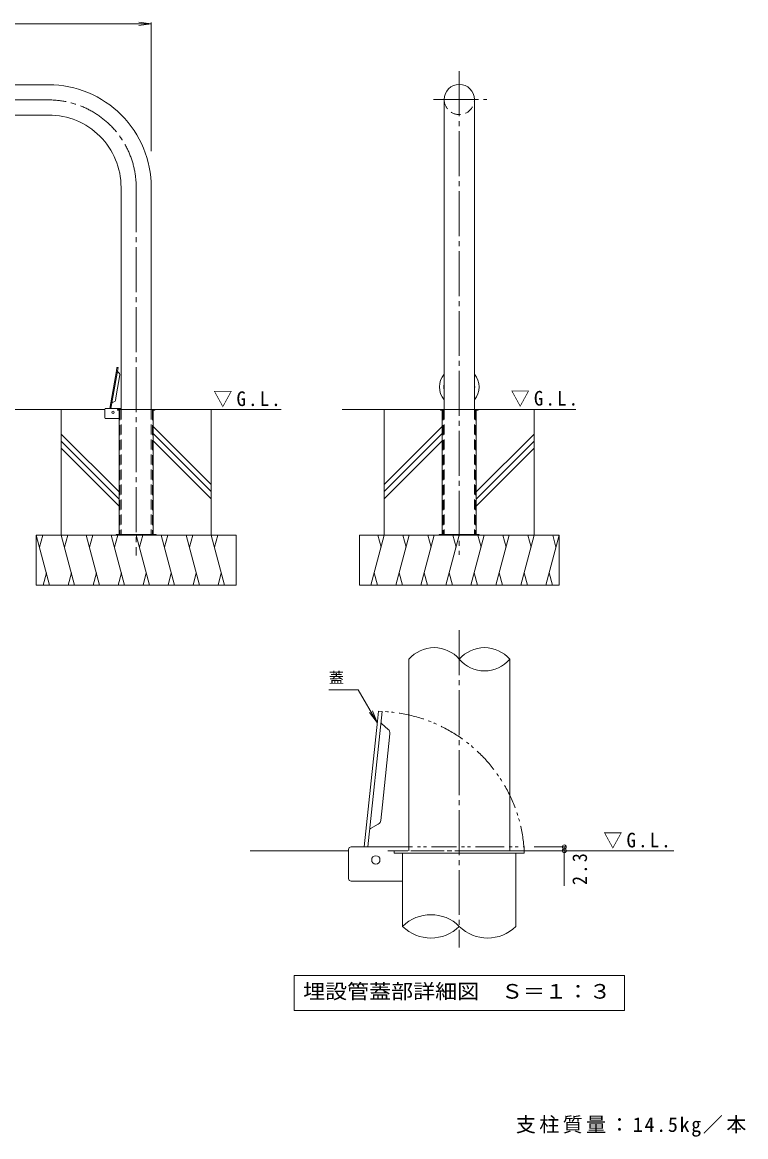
# Model space of a CAD drawing. Units: millimetres, scale not verified, with parts at other scales. Extents: x -1773 to 1818, y -1378 to 1146.
# Drawn here: x 371 to 1818, y -1117 to 1114 of the extents above; entities that cross this region are included whole.
import ezdxf
from ezdxf.enums import TextEntityAlignment as Align

# ---------------------------------------------------------------- set-up
doc = ezdxf.new("R2010")
doc.units = ezdxf.units.MM
doc.header["$LTSCALE"] = 10
doc.header["$PDMODE"] = 32
doc.header["$PDSIZE"] = 8
for name, pattern in [('CHAIN2', [12, 9, -1, 1, -1]), ('DASHED2', [3, 2, -1]), ('DOUBLE_CHAIN1', [8.8, 5, -1, 0.6, -0.6, 0.6, -1])]:
    doc.linetypes.add(name, pattern=pattern)
for name, color, linetype, lineweight in [('C-0', 4, 'Continuous', 9), ('C-1', 7, 'Continuous', 9), ('C-2', 4, 'Continuous', 9), ('C-3', 3, 'DASHED2', 9), ('C-4', 7, 'Continuous', 9), ('C-5', 7, 'Continuous', 9), ('C-E', 6, 'Continuous', 5), ('D-0', 4, 'Continuous', 9), ('D-1', 3, 'Continuous', 9), ('D-2', 4, 'Continuous', 9), ('D-4', 7, 'Continuous', 9), ('D-5', 7, 'Continuous', 9), ('D-A', 2, 'Continuous', 9), ('D-E', 6, 'Continuous', 5)]:
    doc.layers.add(name, color=color, linetype=linetype, lineweight=lineweight)
doc.layers.add('F-5_F-5ﾚｲﾔ', color=2, linetype='Continuous')
doc.styles.add('ＭＳ ゴシック', font='')
doc.styles.get('ＭＳ ゴシック').set_extended_font_data('MS Gothic')

msp = doc.modelspace()

# ---------------------------------------------------------------- linework, layer by layer
at = {"layer": 'C-0', "color": 7, "linetype": 'CHAIN2'}
for p, q in [((1245.25, 1016.02), (1245.25, 47.85)), ((1193.36, 959.5), (1300.39, 959.5)), ((-370.96, 958.61), (423.79, 958.61)), ((598.79, 783.61), (598.79, 46.96))]:
    msp.add_line(p, q, dxfattribs=at)
at = {"layer": 'C-0'}
for p, q in [((561.29, 338.86), (598.79, 338.86)), ((561.29, 338.86), (561.29, 337.36)), ((561.29, 337.36), (564.79, 337.36)), ((564.79, 337.36), (564.79, 88.86)), ((636.29, 338.86), (598.79, 338.86)), ((632.79, 337.36), (632.79, 88.86)), ((632.79, 337.36), (636.29, 337.36)), ((636.29, 338.86), (636.29, 337.36)), ((636.29, 338.86), (636.29, 337.36)), ((1207.75, 338.86), (1227.75, 338.86)), ((1207.75, 338.86), (1207.75, 337.36)), ((1207.75, 338.86), (1207.75, 337.36)), ((1207.75, 337.36), (1211.25, 337.36)), ((1211.25, 337.36), (1211.25, 88.86)), ((1282.75, 338.86), (1262.75, 338.86)), ((1279.25, 337.36), (1279.25, 88.86)), ((1282.75, 337.36), (1279.25, 337.36)), ((1282.75, 338.86), (1282.75, 337.36))]:
    msp.add_line(p, q, dxfattribs=at)
at = {"layer": 'C-0', "linetype": 'DASHED2'}
for p, q in [((566.29, 337.36), (566.29, 88.86)), ((631.29, 337.36), (631.29, 88.86)), ((1212.75, 337.36), (1212.75, 88.86)), ((1277.75, 337.36), (1277.75, 88.86))]:
    msp.add_line(p, q, dxfattribs=at)
at = {"layer": 'C-0', "color": 7, "linetype": 'CHAIN2'}
msp.add_arc((423.79, 783.61), 175, 0, 90.00024, dxfattribs=at)
at = {"layer": 'C-0', "linetype": 'DASHED2'}
for centre, start, end in [((564.79, 337.36), 0, 90), ((632.79, 337.36), 90, 180), ((1211.25, 337.36), 0, 90), ((1279.25, 337.36), 90, 180)]:
    msp.add_arc(centre, 1.5, start, end, dxfattribs=at)
at = {"layer": 'C-1', "color": 3}
for p, q in [((1215, 443.84), (1215, 338.86)), ((1275.5, 428.34), (1275.5, 338.86)), ((536.04, 322.16), (536.04, 339.66)), ((537.54, 341.16), (568.54, 341.16)), ((537.54, 320.66), (564.79, 320.66))]:
    msp.add_line(p, q, dxfattribs=at)
at = {"layer": 'C-1'}
for p, q in [((558.79, 88.86), (638.79, 88.86)), ((558.79, 88.86), (558.79, 87.36)), ((586.29, 88.86), (586.29, 87.36)), ((611.29, 88.86), (611.29, 87.36)), ((638.79, 88.86), (638.79, 87.36)), ((1205.25, 88.86), (1205.25, 87.36)), ((1285.25, 88.86), (1205.25, 88.86)), ((1232.75, 88.86), (1232.75, 87.36)), ((1257.75, 88.86), (1257.75, 87.36)), ((1285.25, 88.86), (1285.25, 87.36))]:
    msp.add_line(p, q, dxfattribs=at)
at = {"layer": 'C-1', "color": 3}
for centre, start, end in [((537.54, 339.66), 90, 180), ((537.54, 322.16), 180, 270)]:
    msp.add_arc(centre, 1.5, start, end, dxfattribs=at)
at = {"layer": 'C-2', "color": 3}
for p, q in [((-370.96, 988.86), (423.79, 988.86)), ((1215, 959.5), (1215, 409.47)), ((1275.5, 959.5), (1275.5, 409.54)), ((-370.96, 928.36), (423.79, 928.36)), ((568.54, 783.61), (568.54, 338.86)), ((629.04, 783.61), (629.04, 338.86))]:
    msp.add_line(p, q, dxfattribs=at)
at = {"layer": 'C-2'}
for p, q in [((545.9, 341.16), (559.16, 416.39)), ((548.23, 341.16), (562.63, 422.8)), ((566.18, 408.4), (558.7, 365.99)), ((560.36, 423.2), (559.16, 416.39)), ((560.36, 423.2), (562.63, 422.8)), ((565.35, 411.04), (561.53, 414.86)), ((557.09, 356.83), (558.7, 365.99)), ((555.42, 354.64), (550.51, 352.35))]:
    msp.add_line(p, q, dxfattribs=at)
at = {"layer": 'C-2', "color": 3}
for centre, radius, end in [((423.79, 783.61), 205.25, 90.00023), ((1245.25, 959.5), 30.25, 180), ((423.79, 783.61), 144.75, 90.0002)]:
    msp.add_arc(centre, radius, 0, end, dxfattribs=at)
at = {"layer": 'C-2', "color": 3, "linetype": 'DASHED2'}
msp.add_arc((1245.25, 959.5), 30.25, 180.00047, 0.00047, dxfattribs=at)
at = {"layer": 'C-2'}
for centre, radius, start, end in [((562.03, 415.35), 0.7, 169.99799, 224.99889), ((563.23, 408.92), 3, 349.99956, 44.99919), ((550.8, 351.71), 0.7, 115.00227, 170.00244), ((554.13, 357.35), 3, 295.00172, 349.99965)]:
    msp.add_arc(centre, radius, start, end, dxfattribs=at)
for major_axis, start_param, end_param in [((39.75, 0), 2.435662, 3.8475233), ((39.75, 0), 5.5772489, 6.9870586), ((30.75, 0), 2.9610315, 3.3221538), ((30.75, 0), 6.1025973, 6.4637734)]:
    msp.add_ellipse((1245.25, 384), major_axis=major_axis, ratio=0.9945, start_param=start_param, end_param=end_param, dxfattribs=at)
at = {"layer": 'C-3'}
for p, q in [((568.54, 338.86), (568.54, 88.86)), ((629.04, 338.86), (629.04, 88.86)), ((1215, 338.86), (1215, 88.86)), ((1275.5, 338.86), (1275.5, 88.86))]:
    msp.add_line(p, q, dxfattribs=at)
at = {"layer": 'C-4'}
for p, q in [((-1370.96, 1110.75), (629.04, 1110.75)), ((629.04, 1110.75), (604.26, 1114.01)), ((629.04, 1110.75), (604.26, 1107.49)), ((629.04, 1113.75), (629.04, 855.69))]:
    msp.add_line(p, q, dxfattribs=at)
at = {"layer": 'C-E'}
for p, q in [((-1277.96, 338.86), (536.04, 338.86)), ((448.79, 87.36), (448.79, 338.86)), ((636.29, 338.86), (888.62, 338.86)), ((748.79, 87.36), (748.79, 338.86)), ((1011.03, 338.86), (1478.65, 338.86)), ((1095.25, 87.36), (1095.25, 338.86)), ((1395.25, 87.36), (1395.25, 338.86)), ((632.79, 304.67), (748.79, 188.67)), ((632.79, 290.53), (748.79, 174.53)), ((1211.25, 304.67), (1095.25, 188.67)), ((1211.25, 290.53), (1095.25, 174.53)), ((448.79, 289.79), (564.79, 173.79)), ((448.79, 275.65), (564.79, 159.65)), ((632.79, 276.39), (748.79, 160.39)), ((1211.25, 276.39), (1095.25, 160.39)), ((1395.25, 289.79), (1279.25, 173.79)), ((1395.25, 275.65), (1279.25, 159.65)), ((448.79, 261.5), (564.79, 145.5)), ((1395.25, 261.5), (1279.25, 145.5)), ((398.79, -12.64), (398.79, 87.36)), ((798.79, 87.36), (398.79, 87.36)), ((398.79, 87.36), (425.59, -12.64)), ((411.84, 87.36), (405.32, 63.01)), ((448.79, 87.36), (475.59, -12.64)), ((461.84, 87.36), (455.32, 63.01)), ((498.79, 87.36), (525.59, -12.64)), ((511.84, 87.36), (505.32, 63.01)), ((548.79, 87.36), (575.59, -12.64)), ((561.84, 87.36), (555.32, 63.01)), ((598.79, 87.36), (625.59, -12.64)), ((611.84, 87.36), (605.32, 63.01)), ((648.79, 87.36), (675.59, -12.64)), ((661.84, 87.36), (655.32, 63.01)), ((698.79, 87.36), (725.59, -12.64)), ((711.84, 87.36), (705.32, 63.01)), ((748.79, 87.36), (775.59, -12.64)), ((761.84, 87.36), (755.32, 63.01)), ((798.79, -12.64), (798.79, 87.36)), ((1045.25, 87.36), (1445.25, 87.36)), ((1045.25, -12.64), (1045.25, 87.36)), ((1095.25, 87.36), (1068.45, -12.64)), ((1082.2, 87.36), (1088.72, 63.01)), ((1145.25, 87.36), (1118.45, -12.64)), ((1132.2, 87.36), (1138.72, 63.01)), ((1195.25, 87.36), (1168.45, -12.64)), ((1182.2, 87.36), (1188.72, 63.01)), ((1245.25, 87.36), (1218.45, -12.64)), ((1232.2, 87.36), (1238.72, 63.01)), ((1295.25, 87.36), (1268.45, -12.64)), ((1282.2, 87.36), (1288.72, 63.01)), ((1345.25, 87.36), (1318.45, -12.64)), ((1332.2, 87.36), (1338.72, 63.01)), ((1395.25, 87.36), (1368.45, -12.64)), ((1382.2, 87.36), (1388.72, 63.01)), ((1445.25, 87.36), (1418.45, -12.64)), ((1432.2, 87.36), (1438.72, 63.01)), ((1445.25, -12.64), (1445.25, 87.36)), ((412.54, -12.64), (419.06, 11.71)), ((462.54, -12.64), (469.06, 11.71)), ((512.54, -12.64), (519.06, 11.71)), ((562.54, -12.64), (569.06, 11.71)), ((612.54, -12.64), (619.06, 11.71)), ((662.54, -12.64), (669.06, 11.71)), ((712.54, -12.64), (719.06, 11.71)), ((762.54, -12.64), (769.06, 11.71)), ((1081.5, -12.64), (1074.98, 11.71)), ((1131.5, -12.64), (1124.98, 11.71)), ((1181.5, -12.64), (1174.98, 11.71)), ((1231.5, -12.64), (1224.98, 11.71)), ((1281.5, -12.64), (1274.98, 11.71)), ((1331.5, -12.64), (1324.98, 11.71)), ((1381.5, -12.64), (1374.98, 11.71)), ((1431.5, -12.64), (1424.98, 11.71)), ((798.79, -12.64), (398.79, -12.64)), ((1045.25, -12.64), (1445.25, -12.64)), ((1375.25, -544.43), (1375.59, -544.43))]:
    msp.add_line(p, q, dxfattribs=at)
at = {"layer": 'C-E', "color": 4, "lineweight": 9}
msp.add_circle((552.44, 333.36), 2.5, dxfattribs=at)
at = {"layer": 'D-0', "color": 7, "linetype": 'CHAIN2'}
msp.add_line((1245.25, -103), (1245.25, -738.32), dxfattribs=at)
at = {"layer": 'D-0', "linetype": 'DOUBLE_CHAIN1'}
for p, q in [((1101.66, -536.76), (1289.59, -536.76)), ((1137.54, -544.43), (1102.46, -544.43)), ((1375.25, -544.43), (1137.54, -544.43))]:
    msp.add_line(p, q, dxfattribs=at)
at = {"layer": 'D-0'}
for p, q in [((1131.91, -549.43), (1131.91, -695.74)), ((1358.58, -549.43), (1358.58, -695.74)), ((1375.25, -544.43), (1375.25, -549.43))]:
    msp.add_line(p, q, dxfattribs=at)
msp.add_lwpolyline([(1115.25, -544.43), (1115.25, -549.43), (1375.25, -549.43)], dxfattribs=at)
at = {"layer": 'D-0', "linetype": 'DOUBLE_CHAIN1'}
msp.add_lwpolyline([(1285.22, -536.76), (1375.25, -536.76), (1375.25, -544.43)], dxfattribs=at)
msp.add_arc((1078.25, -562.76), 297.56, 3.53229, 87.53222, dxfattribs=at)
at = {"layer": 'D-0'}
for centre, start, end in [((1188.58, -752.89), 45.23975, 134.76025), ((1188.58, -638.6), 225.23975, 314.76025), ((1301.91, -638.6), 225.23975, 314.76025)]:
    msp.add_arc(centre, 80.48, start, end, dxfattribs=at)
at = {"layer": 'D-1'}
for p, q in [((1144.41, -161.11), (1144.41, -544.43)), ((1346.08, -161.11), (1346.08, -544.43)), ((1144.41, -397.76), (1144.41, -544.43)), ((1023.58, -600.09), (1023.58, -541.76)), ((1144.41, -536.76), (1028.58, -536.76)), ((1028.58, -605.09), (1131.91, -605.09))]:
    msp.add_line(p, q, dxfattribs=at)
for centre, radius, start, end in [((1194.83, -203.91), 66.14, 40.32983, 139.67017), ((1295.67, -203.91), 66.14, 40.32983, 139.67017), ((1295.67, -118.31), 66.14, 220.32983, 319.67017), ((1028.58, -541.76), 5, 90, 180), ((1028.58, -600.09), 5, 180, 270)]:
    msp.add_arc(centre, radius, start, end, dxfattribs=at)
at = {"layer": 'D-2'}
for p, q in [((1091.06, -265.47), (1062.55, -536.76)), ((1083.44, -264.67), (1081.29, -285.11)), ((1083.44, -264.67), (1091.06, -265.47)), ((1054.84, -536.76), (1081.29, -285.11)), ((1103.1, -301.45), (1089.52, -289.65)), ((1106.49, -310.05), (1091.48, -452.81)), ((1088.24, -483.65), (1091.48, -452.81)), ((1083.19, -491.32), (1067.4, -500.08))]:
    msp.add_line(p, q, dxfattribs=at)
at = {"layer": 'D-2', "color": 6, "linetype": 'DOUBLE_CHAIN1', "lineweight": 5}
for p, q in [((1302.61, -544.43), (1137.54, -544.43)), ((1295.78, -544.43), (1375.25, -544.43))]:
    msp.add_line(p, q, dxfattribs=at)
at = {"layer": 'D-2'}
for centre, radius, start, end in [((1091.05, -287.89), 2.33, 173.99799, 228.99889), ((1096.54, -309), 10, 353.99956, 48.99919), ((1078.29, -482.61), 10, 299.00172, 353.99965), ((1068.53, -502.12), 2.33, 119.00227, 174.00244)]:
    msp.add_arc(centre, radius, start, end, dxfattribs=at)
at = {"layer": 'D-4'}
for p, q in [((1458.19, -536.76), (1395.25, -536.76)), ((1458.19, -544.43), (1395.25, -544.43)), ((1455.19, -536.76), (1455.19, -614.55))]:
    msp.add_line(p, q, dxfattribs=at)
for p in [(1455.19, -536.76), (1455.19, -544.43)]:
    msp.add_point(p, dxfattribs=at)
at = {"layer": 'D-5'}
for p, q in [((1043.19, -222.16), (984.38, -222.16)), ((1043.19, -222.16), (1081.02, -287.68)), ((1071.45, -264.58), (1081.02, -287.68)), ((1065.8, -267.85), (1081.02, -287.68)), ((914.75, -794.31), (1575.75, -794.31)), ((914.75, -794.31), (914.75, -864.31)), ((1575.75, -794.31), (1575.75, -864.31)), ((914.75, -864.31), (1575.75, -864.31))]:
    msp.add_line(p, q, dxfattribs=at)
at = {"layer": 'D-A'}
msp.add_circle((1078.25, -562.76), 8.33, dxfattribs=at)
at = {"layer": 'D-E'}
for p, q in [((1023.58, -544.43), (826.73, -544.43)), ((1375.59, -544.43), (1674.25, -544.43))]:
    msp.add_line(p, q, dxfattribs=at)

# ---------------------------------------------------------------- texts
at = {"layer": 'C-5', "color": 2, "char_height": 29.33, "attachment_point": 7, "style": 'ＭＳ ゴシック'}
for insert in [(753.13, 343.2), (1348.12, 344.09)]:
    msp.add_mtext('\\T1.22;\\W0.95;▽G.L.', dxfattribs=dict(at, insert=insert))
at = {"layer": 'D-4', "color": 2, "insert": (1533.48, -540.3), "char_height": 29.33, "attachment_point": 7, "style": 'ＭＳ ゴシック'}
msp.add_mtext('\\T1.22;\\W0.95;▽G.L.', dxfattribs=at)
at = {"layer": 'D-4', "color": 2, "insert": (1501.19, -612.94), "char_height": 29.33, "attachment_point": 7, "rotation": 90, "style": 'ＭＳ ゴシック'}
msp.add_mtext('\\T1.27;\\W0.9;2.3', dxfattribs=at)
at = {"layer": 'D-5', "style": 'ＭＳ ゴシック'}
msp.add_text('蓋', height=21.99, dxfattribs=at).set_placement((984.38, -215.49), align=Align.BOTTOM_LEFT)
at = {"layer": 'D-5', "color": 2, "style": 'ＭＳ ゴシック', "width": 1.1}
msp.add_text('埋設管蓋部詳細図\u3000Ｓ＝１：３', height=29.33, dxfattribs=at).set_placement((932.75, -849.31), align=Align.BOTTOM_LEFT)
at = {"layer": 'F-5_F-5ﾚｲﾔ', "insert": (1358.49, -1116.84), "char_height": 29.33, "attachment_point": 7, "style": 'ＭＳ ゴシック'}
msp.add_mtext('\\T1.17;支柱質量：14.5kg／本', dxfattribs=at)

doc.saveas('drawing.dxf')
